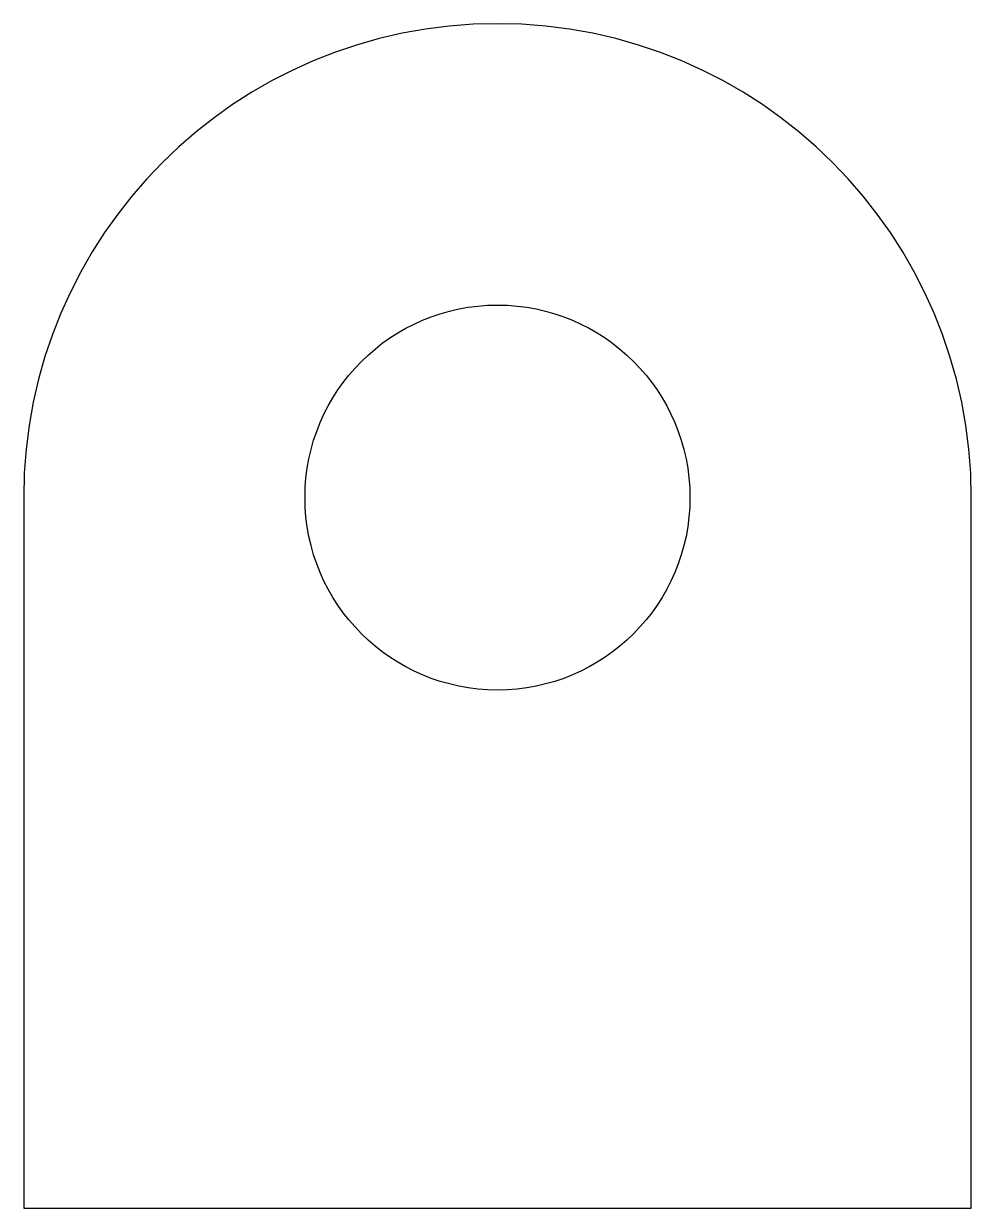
# Model space of a CAD drawing. Extents: x -1209.18 to -1205.18, y 256.56 to 261.56.
import ezdxf

# ---------------------------------------------------------------- set-up
doc = ezdxf.new("R2010")
doc.units = 0
doc.header["$LTSCALE"] = 12
doc.header["$MEASUREMENT"] = 0
doc.layers.add('EXTERNALS', color=3, linetype='CONTINUOUS')

msp = doc.modelspace()

# ---------------------------------------------------------------- linework, layer by layer
at = {"layer": 'EXTERNALS'}
for p, q in [((-1209.1848, 259.5598), (-1209.1848, 256.5598)), ((-1205.1848, 256.5598), (-1205.1848, 259.5598)), ((-1209.1848, 256.5598), (-1205.1848, 256.5598))]:
    msp.add_line(p, q, dxfattribs=at)
msp.add_circle((-1207.1848, 259.5598), 0.8125, dxfattribs=at)
msp.add_arc((-1207.1848, 259.5598), 2, 0, 180, dxfattribs=at)

doc.saveas('drawing.dxf')
